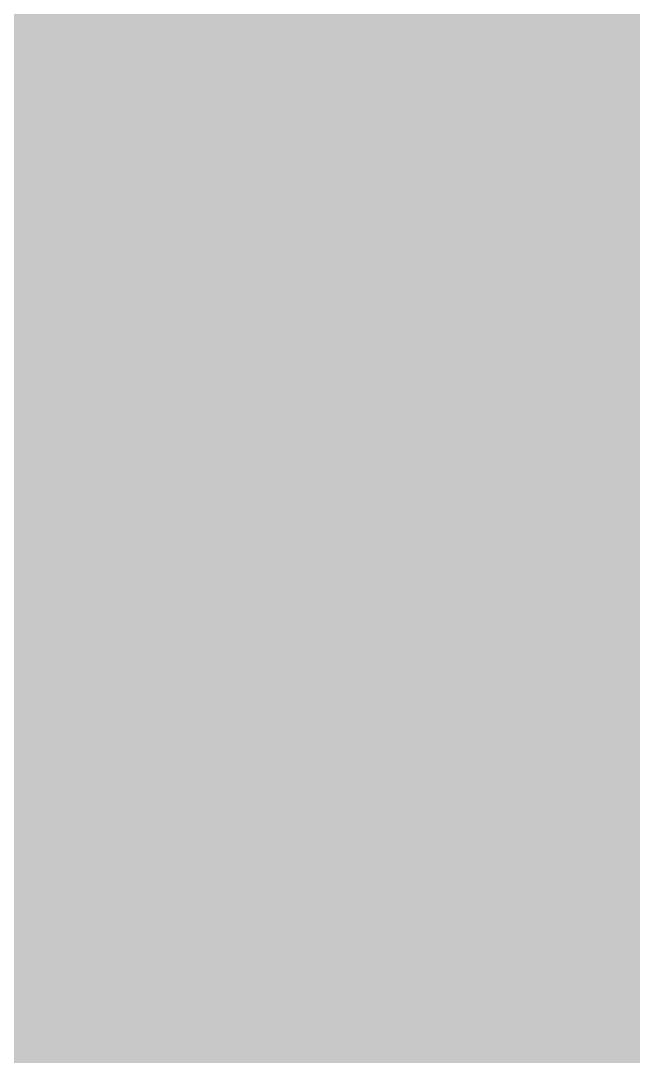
# Model space of a CAD drawing. Header units: millimetres. Extents: x 85 to 447, y 59 to 294.
# Drawn here: x 342.59284 to 342.61031, y 65.88478 to 65.91429 of the extents above; entities that cross this region are included whole.
import ezdxf

# ---------------------------------------------------------------- set-up
doc = ezdxf.new("R2010")
doc.units = ezdxf.units.MM
doc.layers.add('BG', color=7, linetype='Continuous')

msp = doc.modelspace()

# ---------------------------------------------------------------- hatches: boundary and pattern name
msp.add_hatch(color=7).paths.add_polyline_path([(344.453115, 65.960951), (344.44172, 65.960951), (342.615989, 65.960951), (342.604594, 65.960951), (342.603834, 65.960924), (342.603082, 65.960843), (342.602339, 65.960712), (342.601608, 65.960531), (342.600891, 65.960303), (342.60019, 65.96003), (342.599507, 65.959714), (342.598845, 65.959357), (342.598207, 65.95896), (342.597593, 65.958527), (342.597006, 65.958058), (342.59645, 65.957556), (342.595925, 65.957022), (342.595434, 65.956459), (342.594979, 65.955869), (342.594562, 65.955254), (342.594187, 65.954616), (342.593854, 65.953956), (342.593566, 65.953277), (342.593326, 65.952581), (342.593135, 65.951869), (342.592996, 65.951144), (342.592911, 65.950408), (342.592882, 65.949662), (342.592882, 65.938056), (342.592882, 64.62731), (342.615989, 64.62731), (342.615989, 65.938056), (344.44172, 65.938056), (344.44172, 64.62731), (344.453115, 64.62731), (344.453932, 64.627282), (344.454724, 64.627201), (344.455492, 64.627067), (344.456234, 64.626883), (344.456949, 64.626652), (344.457638, 64.626373), (344.4583, 64.626051), (344.458934, 64.625686), (344.45954, 64.62528), (344.460116, 64.624836), (344.460663, 64.624355), (344.46118, 64.623839), (344.461666, 64.623291), (344.462121, 64.622711), (344.462544, 64.622103), (344.462935, 64.621467), (344.463293, 64.620806), (344.463617, 64.620121), (344.463907, 64.619416), (344.464163, 64.618691), (344.464383, 64.617948), (344.464567, 64.617189), (344.464716, 64.616417), (344.464827, 64.615633), (344.464827, 65.949662), (344.464801, 65.950408), (344.464723, 65.951144), (344.464596, 65.951869), (344.46442, 65.952581), (344.464197, 65.953277), (344.463929, 65.953956), (344.463618, 65.954616), (344.463264, 65.955254), (344.46287, 65.955869), (344.462436, 65.956459), (344.461965, 65.957022), (344.461458, 65.957556), (344.460916, 65.958058), (344.460341, 65.958527), (344.459735, 65.95896), (344.459099, 65.959357), (344.458434, 65.959714), (344.457743, 65.96003), (344.457026, 65.960303), (344.456285, 65.960531), (344.455522, 65.960712), (344.454738, 65.960843), (344.453935, 65.960924)])
at = {"layer": 'BG', "true_color": 0x5e416d}
msp.add_hatch(color=197, dxfattribs=at).paths.add_polyline_path([(309.369535, 58.523122), (429.369368, 58.523122), (429.369368, 158.523099), (309.369535, 158.523099)])

doc.saveas('drawing.dxf')
